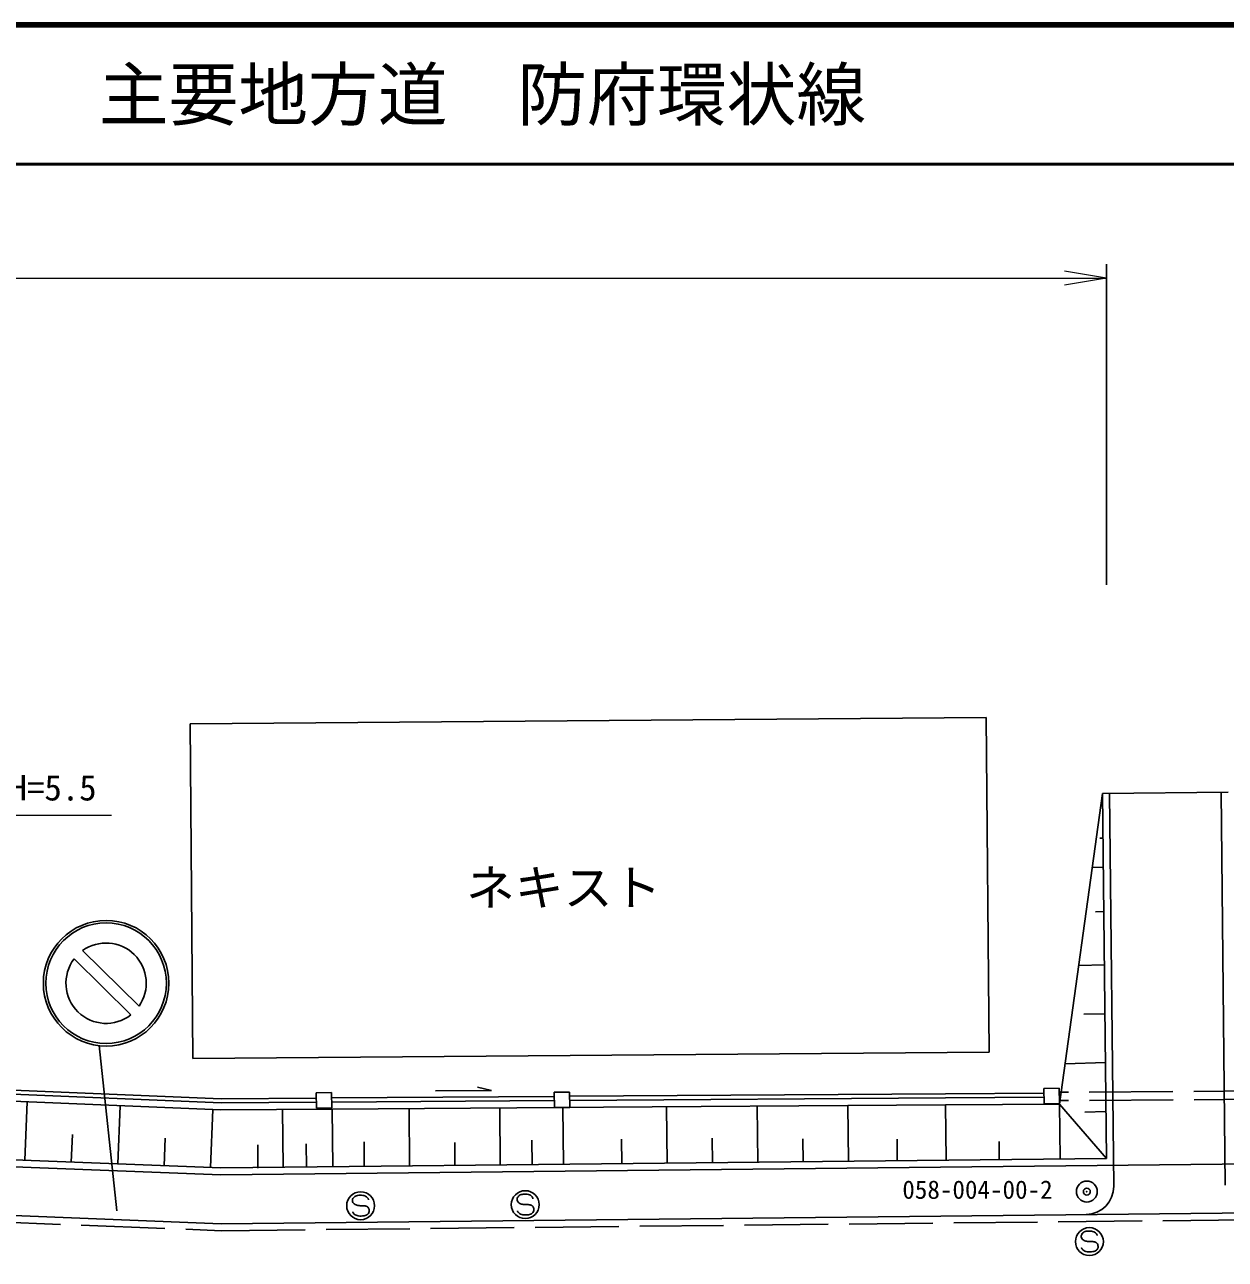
# Model space of a CAD drawing. Units: millimetres, scale not verified. Extents: x 40000 to 680000, y 20000 to 380000.
# Drawn here: x 211420 to 297491, y 291532 to 380000 of the extents above; entities that cross this region are included whole.
import ezdxf
from ezdxf.enums import TextEntityAlignment as Align

# ---------------------------------------------------------------- set-up
doc = ezdxf.new("R2010")
doc.units = ezdxf.units.MM
doc.header["$LTSCALE"] = 1000
doc.header["$PDMODE"] = 32
doc.header["$PDSIZE"] = 500
doc.linetypes.add('DASHED', pattern=[7.5, 6, -1.5])
for name, color, linetype, lineweight in [('M-BGD', 7, 'Continuous', 25), ('M-BGD-EXST', 7, 'Continuous', 25), ('M-BMK-SRVR', 3, 'Continuous', 25), ('M-STR-HTXT', 7, 'Continuous', 13), ('M-STR-STRC', 7, 'Continuous', 25), ('M-TTL', 2, 'Continuous', 140), ('M-TTL-LINE', 7, 'Continuous', 50)]:
    doc.layers.add(name, color=color, linetype=linetype, lineweight=lineweight)
for name, color, linetype in [('M-BMK-HTXT', 7, 'Continuous'), ('M-OTRS', 6, 'Continuous'), ('M-TTL-TXT', 7, 'Continuous')]:
    doc.layers.add(name, color=color, linetype=linetype)
doc.styles.add('ＭＳ ゴシック', font='')
doc.styles.get('ＭＳ ゴシック').set_extended_font_data('MS Gothic')

msp = doc.modelspace()

# ---------------------------------------------------------------- linework, layer by layer
at = {"layer": 'M-BGD'}
for p, q in [((280356, 330365), (223279, 329904)), ((280356, 330365), (280550, 306372)), ((223473, 305911), (223279, 329904)), ((288691, 324907), (285614, 302654)), ((288691, 324907), (297691, 325003)), ((288970, 298756), (288691, 324907)), ((289492, 296762), (289191, 324912)), ((297491, 296847), (297191, 324997)), ((288725, 321718), (288506, 321711)), ((288748, 319631), (287959, 319609)), ((288782, 316443), (288177, 316426)), ((288822, 312631), (286987, 312578)), ((288860, 309130), (287339, 309086)), ((223473, 305911), (280550, 306372)), ((288897, 305630), (286014, 305547)), ((185218, 304411), (225500, 302737)), ((185223, 304711), (225506, 303037)), ((185209, 303911), (225492, 302237)), ((233422, 303481), (232322, 303469)), ((232322, 303469), (232334, 302369)), ((233422, 303481), (233434, 302381)), ((240878, 303602), (244878, 303623)), ((244878, 303623), (243877, 303868)), ((250485, 303516), (249385, 303504)), ((249385, 303504), (249397, 302404)), ((250485, 303516), (250497, 302416)), ((284491, 303446), (277423, 303398)), ((211437, 298632), (211601, 302814)), ((232329, 302785), (225500, 302737)), ((232326, 303085), (225506, 303037)), ((233426, 303092), (249389, 303204)), ((233429, 302792), (249392, 302904)), ((277429, 302598), (249411, 302404)), ((277423, 303398), (250489, 303212)), ((277425, 303098), (250492, 302912)), ((284494, 303146), (277425, 303098)), ((285614, 302654), (277429, 302598)), ((277471, 298634), (277429, 302598)), ((285656, 298721), (285614, 302654)), ((288970, 298756), (285614, 302654)), ((218091, 298370), (218255, 302538)), ((224745, 298109), (224908, 302261)), ((233456, 302290), (225492, 302237)), ((229944, 298127), (229900, 302268)), ((233434, 302381), (232334, 302369)), ((233456, 302290), (249996, 302409)), ((233500, 298165), (233456, 302290)), ((239018, 298224), (238974, 302330)), ((245518, 298293), (245474, 302376)), ((250497, 302416), (249397, 302404)), ((250040, 298341), (249996, 302409)), ((257472, 298421), (257429, 302460)), ((263972, 298490), (263929, 302506)), ((270471, 298559), (270429, 302550)), ((288934, 302130), (287414, 302086)), ((214763, 298501), (214841, 300464)), ((221417, 298240), (221494, 300202)), ((235768, 298189), (235750, 299938)), ((247799, 298318), (247780, 300067)), ((254222, 298386), (254204, 300135)), ((260722, 298455), (260703, 300204)), ((267221, 298525), (267204, 300172)), ((273971, 298596), (273955, 300139)), ((281283, 298674), (281269, 299971)), ((185460, 299153), (225479, 297580)), ((185480, 299653), (225486, 298080)), ((228144, 298071), (228126, 299726)), ((231619, 298140), (231601, 299795)), ((242268, 298259), (242250, 299906)), ((225479, 297580), (354672, 298957)), ((225486, 298080), (236973, 298202)), ((245973, 298298), (236973, 298202)), ((245973, 298298), (288970, 298756)), ((185497, 295653), (225516, 294080)), ((225516, 294080), (351209, 295420))]:
    msp.add_line(p, q, dxfattribs=at)
at = {"layer": 'M-BGD', "linetype": 'DASHED'}
for p, q in [((285588, 303788), (284488, 303776)), ((284488, 303776), (284499, 302676)), ((285588, 303788), (285599, 302688)), ((301239, 303610), (285591, 303501)), ((285599, 302688), (284499, 302676)), ((301246, 303010), (285597, 302901)), ((185503, 295153), (225522, 293580)), ((225522, 293580), (350615, 294913))]:
    msp.add_line(p, q, dxfattribs=at)
at = {"layer": 'M-BGD'}
msp.add_arc((287492, 296740), 2000, 270.61072, 0.61072, dxfattribs=at)
at = {"layer": 'M-BGD-EXST'}
for points in [[(247035, 295486), (247061, 295481), (247086, 295477), (247111, 295472), (247137, 295468), (247162, 295464), (247188, 295460), (247213, 295457), (247239, 295454), (247264, 295452), (247290, 295450), (247311, 295449), (247332, 295449), (247353, 295449), (247374, 295449), (247395, 295450), (247416, 295450), (247438, 295450), (247459, 295451), (247480, 295451), (247501, 295450), (247513, 295450), (247524, 295449), (247536, 295449), (247548, 295448), (247560, 295447), (247571, 295446), (247583, 295445), (247594, 295443), (247606, 295442), (247618, 295440), (247625, 295439), (247632, 295438), (247638, 295436), (247645, 295435), (247652, 295433), (247659, 295432), (247666, 295430), (247673, 295428), (247680, 295426), (247686, 295424), (247692, 295422), (247698, 295420), (247704, 295418), (247710, 295416), (247716, 295413), (247722, 295411), (247728, 295409), (247734, 295406), (247739, 295403), (247745, 295401), (247751, 295398), (247757, 295395), (247763, 295392), (247768, 295389), (247774, 295386), (247780, 295382), (247785, 295379), (247790, 295375), (247795, 295372), (247800, 295368), (247807, 295362), (247814, 295356), (247820, 295349), (247827, 295343), (247833, 295336)], [(234988, 294829), (234983, 294837), (234978, 294844), (234973, 294852), (234968, 294860), (234964, 294868), (234960, 294876), (234956, 294884), (234952, 294892), (234949, 294900), (234946, 294909), (234944, 294916), (234943, 294924), (234941, 294932)], [(235238, 295406), (235264, 295401), (235289, 295396), (235314, 295392), (235340, 295387), (235365, 295383), (235391, 295380), (235416, 295376), (235442, 295374), (235467, 295371), (235493, 295370), (235514, 295369), (235535, 295369), (235556, 295369), (235577, 295369), (235598, 295369), (235619, 295370), (235641, 295370), (235662, 295370), (235683, 295370), (235704, 295370), (235716, 295370), (235728, 295369), (235739, 295369), (235751, 295368), (235763, 295367), (235774, 295366), (235786, 295365), (235798, 295363), (235809, 295362), (235821, 295360), (235828, 295359), (235835, 295357), (235842, 295356), (235848, 295354), (235855, 295353), (235862, 295351), (235869, 295350), (235876, 295348), (235883, 295346), (235889, 295344), (235895, 295342), (235901, 295340), (235907, 295338), (235913, 295335), (235919, 295333), (235925, 295331), (235931, 295328), (235937, 295326), (235943, 295323), (235948, 295320), (235954, 295318), (235960, 295315), (235966, 295312), (235971, 295309), (235977, 295305), (235983, 295302), (235988, 295299), (235993, 295295), (235999, 295291), (236004, 295287), (236010, 295281), (236017, 295275), (236024, 295269), (236030, 295262), (236036, 295256)], [(246785, 294909), (246780, 294917), (246775, 294925), (246770, 294932), (246765, 294940), (246761, 294948), (246756, 294956), (246753, 294964), (246749, 294972), (246746, 294981), (246743, 294989), (246741, 294997), (246740, 295004), (246738, 295012)], [(287482, 292838), (287507, 292833), (287533, 292828), (287558, 292824), (287583, 292819), (287609, 292815), (287634, 292812), (287660, 292808), (287685, 292806), (287711, 292803), (287736, 292802), (287757, 292801), (287778, 292801), (287800, 292801), (287821, 292801), (287842, 292801), (287863, 292802), (287884, 292802), (287905, 292802), (287926, 292802), (287948, 292802), (287959, 292802), (287971, 292801), (287983, 292801), (287994, 292800), (288006, 292799), (288018, 292798), (288029, 292797), (288041, 292795), (288053, 292793), (288064, 292792), (288071, 292790), (288078, 292789), (288085, 292788), (288092, 292786), (288099, 292785), (288106, 292783), (288113, 292782), (288119, 292780), (288126, 292778), (288133, 292776), (288139, 292774), (288145, 292772), (288151, 292770), (288157, 292767), (288163, 292765), (288169, 292763), (288174, 292760), (288180, 292758), (288186, 292755), (288192, 292752), (288198, 292750), (288203, 292747), (288209, 292744), (288215, 292741), (288221, 292737), (288226, 292734), (288231, 292731), (288237, 292727), (288242, 292723), (288247, 292719), (288254, 292713), (288261, 292707), (288267, 292701), (288273, 292694), (288280, 292688)], [(287231, 292261), (287226, 292269), (287221, 292276), (287216, 292284), (287212, 292292), (287207, 292300), (287203, 292308), (287199, 292316), (287196, 292324), (287192, 292332), (287190, 292341), (287188, 292348), (287186, 292356), (287185, 292364)]]:
    msp.add_lwpolyline(points, dxfattribs=at)
for centre in [(235505, 295370), (247301, 295450), (287748, 292802)]:
    msp.add_circle(centre, 1000, dxfattribs=at)
for centre, radius, start, end in [((235214, 295749), 298, 172.36814, 193.72008), ((235205, 295742), 290, 150.0708, 170.82171), ((235213, 295749), 298, 193.7824, 222.17001), ((235379, 295641), 491, 135.15085, 149.93667), ((235322, 295849), 445, 222.25697, 242.81644), ((235280, 295747), 347, 114.63796, 136.08554), ((235381, 295524), 591, 100.05395, 114.52623), ((235471, 295032), 1092, 90.54544, 100.1869), ((235490, 294867), 1257, 82.47698, 91.3279), ((235564, 295410), 709, 69.27414, 82.6429), ((235666, 295681), 419, 50.33996, 69.2792), ((235673, 295700), 401, 40.39427, 49.36849), ((235592, 295609), 521, 31.07407, 42.21432), ((235878, 295781), 188, 15.48494, 31.07407), ((235960, 295809), 101, 353.24514, 12.74605), ((247011, 295829), 298, 172.36814, 193.72008), ((247002, 295822), 290, 150.0708, 170.82171), ((247010, 295829), 298, 193.7824, 222.17001), ((247175, 295721), 491, 135.15085, 149.93667), ((247119, 295929), 445, 222.25697, 242.81644), ((247077, 295827), 347, 114.63796, 136.08554), ((247211, 296112), 650, 242.95506, 254.28289), ((247178, 295604), 591, 100.05395, 114.52623), ((247268, 295112), 1092, 90.54544, 100.1869), ((247287, 294947), 1257, 82.47698, 91.3279), ((247361, 295490), 709, 69.27414, 82.6429), ((247463, 295761), 419, 50.33996, 69.2792), ((247469, 295780), 401, 40.39427, 49.36849), ((247389, 295689), 521, 31.07407, 42.21432), ((247675, 295861), 188, 15.48494, 31.07407), ((247757, 295889), 101, 353.24514, 12.74605), ((235342, 295105), 449, 217.94831, 228.20445), ((235350, 295126), 470, 229.12381, 248.26742), ((235414, 296032), 650, 242.95506, 254.28289), ((235445, 295366), 728, 248.31346, 261.14941), ((235520, 295858), 1226, 261.2217, 270.98278), ((235538, 295904), 1272, 270.15164, 279.41634), ((235628, 295355), 715, 279.49367, 291.46503), ((235733, 295088), 428, 291.45807, 309.06252), ((235784, 295020), 344, 309.52638, 337.1503), ((235779, 295024), 346, 0.82024, 42.03911), ((235776, 295016), 349, 338.2637, 2.05452), ((247139, 295185), 449, 217.94831, 228.20445), ((247147, 295206), 470, 229.12381, 248.26742), ((247242, 295446), 728, 248.31346, 261.14941), ((247317, 295938), 1226, 261.2217, 270.98278), ((247335, 295984), 1272, 270.15164, 279.41634), ((247425, 295435), 715, 279.49367, 291.46503), ((247530, 295168), 428, 291.45807, 309.06252), ((247581, 295101), 344, 309.52638, 337.1503), ((247576, 295104), 346, 0.82024, 42.03911), ((247573, 295096), 349, 338.2637, 2.05452), ((287457, 293181), 298, 172.36814, 193.72008), ((287449, 293174), 290, 150.0708, 170.82171), ((287457, 293181), 298, 193.7824, 222.17001), ((287622, 293073), 491, 135.15085, 149.93667), ((287566, 293281), 445, 222.25697, 242.81644), ((287524, 293179), 347, 114.63796, 136.08554), ((287658, 293464), 650, 242.95506, 254.28289), ((287625, 292956), 591, 100.05395, 114.52623), ((287714, 292464), 1092, 90.54544, 100.1869), ((287733, 292299), 1257, 82.47698, 91.3279), ((287807, 292842), 709, 69.27414, 82.6429), ((287910, 293113), 419, 50.33996, 69.2792), ((287916, 293131), 401, 40.39427, 49.36849), ((287836, 293041), 521, 31.07407, 42.21432), ((288121, 293213), 188, 15.48494, 31.07407), ((288203, 293241), 101, 353.24514, 12.74605), ((287585, 292537), 449, 217.94831, 228.20445), ((287593, 292558), 470, 229.12381, 248.26742), ((287688, 292798), 728, 248.31346, 261.14941), ((287763, 293290), 1226, 261.2217, 270.98278), ((287781, 293336), 1272, 270.15164, 279.41634), ((287871, 292787), 715, 279.49367, 291.46503), ((287976, 292520), 428, 291.45807, 309.06252), ((288028, 292452), 344, 309.52638, 337.1503), ((288022, 292456), 346, 0.82024, 42.03911), ((288020, 292448), 349, 338.2637, 2.05452)]:
    msp.add_arc(centre, radius, start, end, dxfattribs=at)
at = {"layer": 'M-BMK-SRVR'}
msp.add_circle((287563, 296387), 750, dxfattribs=at)
at = {"layer": 'M-OTRS'}
msp.add_point((287563, 296387), dxfattribs=at)
at = {"layer": 'M-STR-HTXT', "lineweight": 25}
msp.add_line((288970, 362829), (288970, 339859), dxfattribs=at)
at = {"layer": 'M-STR-HTXT'}
for p, q in [((288970, 361829), (285970, 362329)), ((70540, 361829), (288970, 361829)), ((288970, 361829), (285970, 361329))]:
    msp.add_line(p, q, dxfattribs=at)
msp.add_lwpolyline([(167755, 291532), (186131, 323360), (217642, 323360)], dxfattribs=at)
at = {"layer": 'M-STR-STRC'}
for p, q in [((215570, 313650), (219617, 309664)), ((214963, 313057), (219033, 309048)), ((218020, 295010), (216754, 306844))]:
    msp.add_line(p, q, dxfattribs=at)
for radius in [4500, 4320]:
    msp.add_circle((217257, 311316), radius, dxfattribs=at)
for start, end in [(325.01478, 125.8468), (142.79212, 308.06946)]:
    msp.add_arc((217257, 311316), 2880, start, end, dxfattribs=at)
at = {"layer": 'M-TTL'}
msp.add_line((680000, 380000), (40000, 380000), dxfattribs=at)
at = {"layer": 'M-TTL-LINE'}
msp.add_line((40000, 370000), (680000, 370000), dxfattribs=at)

# ---------------------------------------------------------------- texts
at = {"layer": 'M-BMK-HTXT', "style": 'ＭＳ ゴシック'}
msp.add_text('ネキスト', height=2566, dxfattribs=at).set_placement((250058, 316115), align=Align.BOTTOM_CENTER)
at = {"layer": 'M-BMK-SRVR', "style": 'ＭＳ ゴシック'}
msp.add_text('058-004-00-2', height=1320, dxfattribs=at).set_placement((274335, 295470), align=Align.BOTTOM_LEFT)
at = {"layer": 'M-STR-HTXT', "style": 'ＭＳ ゴシック'}
msp.add_text('BOX L=25.8 B=5.0 H=5.5', height=1833, dxfattribs=at).set_placement((189142, 323860), align=Align.BOTTOM_LEFT)
at = {"layer": 'M-TTL-TXT', "style": 'ＭＳ ゴシック'}
msp.add_text('主要地方道\u3000防府環状線', height=3666, dxfattribs=at).set_placement((216734, 375000), align=Align.MIDDLE_LEFT)

doc.saveas('drawing.dxf')
